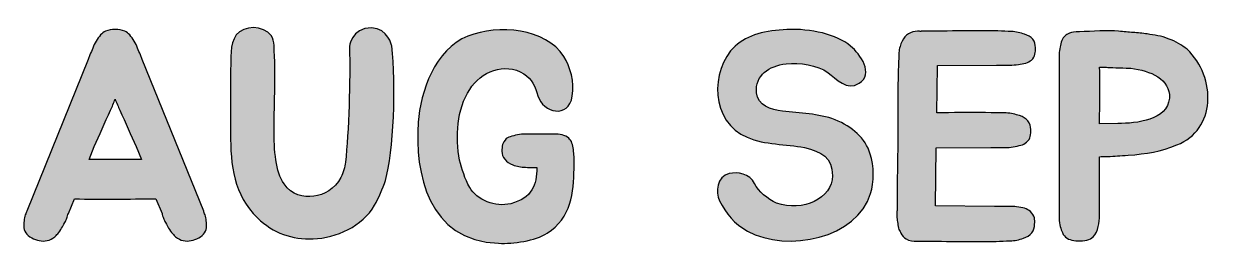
# Model space of a CAD drawing. Header units: millimetres. Extents: x 48 to 162, y 109 to 188.
# Drawn here: x 115.93 to 131.5, y 184.47 to 187.48 of the extents above; entities that cross this region are included whole.
import ezdxf

# ---------------------------------------------------------------- set-up
doc = ezdxf.new("R2010")
doc.units = ezdxf.units.MM
doc.header["$MEASUREMENT"] = 0
doc.layers.add('Layer 2', color=7, linetype='Continuous', lineweight=0)

# ---------------------------------------------------------------- blocks, each defined once
blk = doc.blocks.new('Block_53')
at = {"layer": 'Layer 2', "true_color": 0x000000, "transparency": 33554687}
h = blk.add_hatch(color=18, dxfattribs=at)
h.dxf.hatch_style = 2
edge = h.paths.add_edge_path()
edge.add_spline(control_points=[(127.054, 185.25), (126.887, 184.668), (125.963, 184.466), (125.436, 184.757), (125.269, 184.85), (125.152, 184.986), (125.071, 185.153), (125.013, 185.269), (125.036, 185.471), (125.199, 185.51), (125.307, 185.533), (125.467, 185.514), (125.529, 185.382), (125.583, 185.273), (125.7, 185.18), (125.82, 185.122), (126.161, 185.005), (126.553, 185.184), (126.553, 185.483), (126.553, 185.727), (126.406, 185.797), (126.185, 185.851), (125.94, 185.902), (125.669, 185.883), (125.432, 185.987), (124.958, 186.185), (124.935, 186.857), (125.276, 187.183), (125.443, 187.33), (125.676, 187.388), (125.956, 187.4), (126.266, 187.412), (126.608, 187.338), (126.79, 187.183), (126.922, 187.078), (127.101, 186.814), (126.903, 186.694), (126.74, 186.589), (126.604, 186.756), (126.495, 186.833), (126.355, 186.938), (126.123, 186.969), (125.944, 186.95), (125.719, 186.923), (125.537, 186.802), (125.556, 186.569), (125.568, 186.403), (125.746, 186.348), (125.897, 186.329), (126.126, 186.298), (126.367, 186.302), (126.588, 186.216), (126.813, 186.127), (126.984, 185.976), (127.05, 185.766), (127.101, 185.619), (127.101, 185.39), (127.054, 185.25)], knot_values=[0, 0, 0, 0, 1, 1, 1, 2, 2, 2, 3, 3, 3, 4, 4, 4, 5, 5, 5, 6, 6, 6, 7, 7, 7, 8, 8, 8, 9, 9, 9, 10, 10, 10, 11, 11, 11, 12, 12, 12, 13, 13, 13, 14, 14, 14, 15, 15, 15, 16, 16, 16, 17, 17, 17, 18, 18, 18, 19, 19, 19, 19], degree=3, periodic=0)
h = blk.add_hatch(color=18, dxfattribs=at)
h.dxf.hatch_style = 2
edge = h.paths.add_edge_path()
edge.add_spline(control_points=[(127.931, 186.919), (127.931, 186.919), (127.923, 186.309), (127.923, 186.309), (127.923, 186.309), (128.078, 186.309), (128.078, 186.309), (128.288, 186.313), (128.436, 186.313), (128.637, 186.309), (128.637, 186.309), (128.657, 186.309), (128.657, 186.309), (128.719, 186.309), (128.777, 186.306), (128.835, 186.306), (128.897, 186.302), (128.955, 186.286), (129.01, 186.271), (129.056, 186.255), (129.091, 186.232), (129.118, 186.201), (129.146, 186.166), (129.157, 186.127), (129.157, 186.088), (129.157, 186.061), (129.157, 186.026), (129.149, 185.999), (129.146, 185.972), (129.13, 185.945), (129.099, 185.921), (129.084, 185.902), (129.056, 185.89), (129.025, 185.883), (128.998, 185.875), (128.963, 185.867), (128.924, 185.863), (128.89, 185.855), (128.855, 185.851), (128.816, 185.851), (128.816, 185.851), (128.633, 185.851), (128.633, 185.851), (128.633, 185.851), (127.915, 185.848), (127.915, 185.848), (127.915, 185.848), (127.908, 185.087), (127.908, 185.087), (127.908, 185.087), (128.68, 185.079), (128.68, 185.079), (128.68, 185.079), (128.862, 185.079), (128.862, 185.079), (128.901, 185.079), (128.94, 185.079), (128.971, 185.075), (129.01, 185.067), (129.045, 185.064), (129.076, 185.056), (129.107, 185.044), (129.134, 185.029), (129.154, 185.013), (129.181, 184.986), (129.196, 184.963), (129.204, 184.932), (129.208, 184.908), (129.212, 184.877), (129.208, 184.846), (129.208, 184.803), (129.196, 184.769), (129.169, 184.734), (129.142, 184.703), (129.107, 184.676), (129.06, 184.664), (129.006, 184.641), (128.948, 184.629), (128.882, 184.629), (128.824, 184.625), (128.762, 184.625), (128.703, 184.621), (128.703, 184.621), (128.68, 184.621), (128.68, 184.621), (128.478, 184.617), (128.269, 184.617), (128.051, 184.621), (127.849, 184.625), (127.83, 184.625), (127.667, 184.625), (127.613, 184.621), (127.562, 184.629), (127.52, 184.656), (127.492, 184.672), (127.469, 184.695), (127.453, 184.73), (127.446, 184.738), (127.442, 184.749), (127.442, 184.753), (127.438, 184.761), (127.43, 184.769), (127.426, 184.776), (127.419, 184.803), (127.411, 184.831), (127.411, 184.858), (127.407, 184.881), (127.403, 184.908), (127.399, 184.935), (127.399, 184.935), (127.399, 184.998), (127.399, 184.998), (127.399, 185.017), (127.403, 185.04), (127.403, 185.06), (127.403, 185.06), (127.403, 185.362), (127.403, 185.362), (127.403, 185.362), (127.411, 185.921), (127.411, 185.921), (127.411, 185.921), (127.411, 186.438), (127.411, 186.438), (127.411, 186.624), (127.415, 186.752), (127.419, 186.923), (127.419, 186.923), (127.419, 186.942), (127.419, 186.942), (127.422, 186.996), (127.426, 187.047), (127.426, 187.097), (127.43, 187.152), (127.446, 187.202), (127.469, 187.249), (127.489, 187.287), (127.512, 187.322), (127.551, 187.342), (127.59, 187.365), (127.624, 187.377), (127.671, 187.377), (127.69, 187.377), (127.702, 187.377), (127.717, 187.373), (127.717, 187.373), (127.717, 187.377), (127.717, 187.377), (127.904, 187.377), (127.915, 187.377), (128.129, 187.381), (128.335, 187.384), (128.513, 187.384), (128.711, 187.381), (128.711, 187.381), (128.726, 187.381), (128.726, 187.381), (128.785, 187.377), (128.847, 187.377), (128.905, 187.373), (128.963, 187.373), (129.022, 187.357), (129.076, 187.338), (129.118, 187.326), (129.157, 187.303), (129.185, 187.272), (129.208, 187.237), (129.219, 187.202), (129.219, 187.163), (129.219, 187.132), (129.219, 187.101), (129.212, 187.078), (129.208, 187.047), (129.192, 187.024), (129.165, 186.996), (129.146, 186.985), (129.123, 186.969), (129.091, 186.958), (129.06, 186.95), (129.025, 186.946), (128.994, 186.942), (128.955, 186.934), (128.921, 186.934), (128.882, 186.934), (128.882, 186.934), (128.707, 186.934), (128.707, 186.934), (128.707, 186.934), (127.931, 186.93), (127.931, 186.93), (127.931, 186.93), (127.931, 186.919), (127.931, 186.919)], knot_values=[0, 0, 0, 0, 1, 1, 1, 2, 2, 2, 3, 3, 3, 4, 4, 4, 5, 5, 5, 6, 6, 6, 7, 7, 7, 8, 8, 8, 9, 9, 9, 10, 10, 10, 11, 11, 11, 12, 12, 12, 13, 13, 13, 14, 14, 14, 15, 15, 15, 16, 16, 16, 17, 17, 17, 18, 18, 18, 19, 19, 19, 20, 20, 20, 21, 21, 21, 22, 22, 22, 23, 23, 23, 24, 24, 24, 25, 25, 25, 26, 26, 26, 27, 27, 27, 28, 28, 28, 29, 29, 29, 30, 30, 30, 31, 31, 31, 32, 32, 32, 33, 33, 33, 34, 34, 34, 35, 35, 35, 36, 36, 36, 37, 37, 37, 38, 38, 38, 39, 39, 39, 40, 40, 40, 41, 41, 41, 42, 42, 42, 43, 43, 43, 44, 44, 44, 45, 45, 45, 46, 46, 46, 47, 47, 47, 48, 48, 48, 49, 49, 49, 50, 50, 50, 51, 51, 51, 52, 52, 52, 53, 53, 53, 54, 54, 54, 55, 55, 55, 56, 56, 56, 57, 57, 57, 58, 58, 58, 59, 59, 59, 60, 60, 60, 61, 61, 61, 62, 62, 62, 63, 63, 63, 64, 64, 64, 64], degree=3, periodic=0)
h = blk.add_hatch(color=18, dxfattribs=at)
h.dxf.hatch_style = 2
edge = h.paths.add_edge_path()
edge.add_spline(control_points=[(130.472, 186.892), (130.414, 186.896), (130.228, 186.899), (130.17, 186.903), (130.146, 186.907), (130.108, 186.907), (130.061, 186.907), (130.065, 186.748), (130.065, 186.608), (130.065, 186.438), (130.061, 186.344), (130.061, 186.251), (130.061, 186.162), (130.061, 186.162), (130.301, 186.166), (130.301, 186.166), (130.55, 186.17), (130.95, 186.208), (130.977, 186.5), (130.993, 186.752), (130.725, 186.861), (130.472, 186.892)], knot_values=[0, 0, 0, 0, 1, 1, 1, 2, 2, 2, 3, 3, 3, 4, 4, 4, 5, 5, 5, 6, 6, 6, 7, 7, 7, 7], degree=3, periodic=0)
edge = h.paths.add_edge_path()
edge.add_spline(control_points=[(131.481, 186.441), (131.462, 186.205), (131.334, 185.987), (131.074, 185.886), (130.868, 185.797), (130.674, 185.77), (130.434, 185.751), (130.325, 185.743), (130.263, 185.739), (130.166, 185.735), (130.146, 185.735), (130.08, 185.735), (130.061, 185.731), (130.061, 185.731), (130.061, 184.928), (130.061, 184.928), (130.046, 184.831), (130.042, 184.714), (129.941, 184.656), (129.886, 184.625), (129.789, 184.621), (129.723, 184.633), (129.653, 184.644), (129.603, 184.668), (129.572, 184.738), (129.553, 184.784), (129.529, 184.838), (129.529, 184.928), (129.529, 184.928), (129.529, 187.074), (129.529, 187.074), (129.529, 187.109), (129.537, 187.14), (129.541, 187.171), (129.549, 187.198), (129.556, 187.229), (129.564, 187.256), (129.576, 187.28), (129.588, 187.303), (129.607, 187.318), (129.63, 187.342), (129.681, 187.369), (129.789, 187.369), (129.789, 187.369), (129.797, 187.369), (129.797, 187.369), (129.956, 187.377), (130.181, 187.392), (130.309, 187.377), (130.379, 187.369), (130.441, 187.365), (130.5, 187.361), (130.562, 187.357), (130.624, 187.35), (130.686, 187.342), (130.736, 187.334), (130.779, 187.326), (130.825, 187.318), (130.868, 187.311), (130.919, 187.299), (130.962, 187.276), (131.012, 187.26), (131.058, 187.241), (131.097, 187.218), (131.136, 187.194), (131.175, 187.167), (131.21, 187.14), (131.404, 186.958), (131.501, 186.69), (131.481, 186.441)], knot_values=[0, 0, 0, 0, 1, 1, 1, 2, 2, 2, 3, 3, 3, 4, 4, 4, 5, 5, 5, 6, 6, 6, 7, 7, 7, 8, 8, 8, 9, 9, 9, 10, 10, 10, 11, 11, 11, 12, 12, 12, 13, 13, 13, 14, 14, 14, 15, 15, 15, 16, 16, 16, 17, 17, 17, 18, 18, 18, 19, 19, 19, 20, 20, 20, 21, 21, 21, 22, 22, 22, 23, 23, 23, 23], degree=3, periodic=0)
at = {"layer": 'Layer 2', "color": 18, "lineweight": 25, "true_color": 0x000000}
for points, knots in [([(127.054, 185.25), (126.887, 184.668), (125.963, 184.466), (125.436, 184.757), (125.269, 184.85), (125.152, 184.986), (125.071, 185.153), (125.013, 185.269), (125.036, 185.471), (125.199, 185.51), (125.307, 185.533), (125.467, 185.514), (125.529, 185.382), (125.583, 185.273), (125.7, 185.18), (125.82, 185.122), (126.161, 185.005), (126.553, 185.184), (126.553, 185.483), (126.553, 185.727), (126.406, 185.797), (126.185, 185.851), (125.94, 185.902), (125.669, 185.883), (125.432, 185.987), (124.958, 186.185), (124.935, 186.857), (125.276, 187.183), (125.443, 187.33), (125.676, 187.388), (125.956, 187.4), (126.266, 187.412), (126.608, 187.338), (126.79, 187.183), (126.922, 187.078), (127.101, 186.814), (126.903, 186.694), (126.74, 186.589), (126.604, 186.756), (126.495, 186.833), (126.355, 186.938), (126.123, 186.969), (125.944, 186.95), (125.719, 186.923), (125.537, 186.802), (125.556, 186.569), (125.568, 186.403), (125.746, 186.348), (125.897, 186.329), (126.126, 186.298), (126.367, 186.302), (126.588, 186.216), (126.813, 186.127), (126.984, 185.976), (127.05, 185.766), (127.101, 185.619), (127.101, 185.39), (127.054, 185.25)], [0, 0, 0, 0, 1, 1, 1, 2, 2, 2, 3, 3, 3, 4, 4, 4, 5, 5, 5, 6, 6, 6, 7, 7, 7, 8, 8, 8, 9, 9, 9, 10, 10, 10, 11, 11, 11, 12, 12, 12, 13, 13, 13, 14, 14, 14, 15, 15, 15, 16, 16, 16, 17, 17, 17, 18, 18, 18, 19, 19, 19, 19]), ([(127.931, 186.919), (127.931, 186.919), (127.923, 186.309), (127.923, 186.309), (127.923, 186.309), (128.078, 186.309), (128.078, 186.309), (128.288, 186.313), (128.436, 186.313), (128.637, 186.309), (128.637, 186.309), (128.657, 186.309), (128.657, 186.309), (128.719, 186.309), (128.777, 186.306), (128.835, 186.306), (128.897, 186.302), (128.955, 186.286), (129.01, 186.271), (129.056, 186.255), (129.091, 186.232), (129.118, 186.201), (129.146, 186.166), (129.157, 186.127), (129.157, 186.088), (129.157, 186.061), (129.157, 186.026), (129.149, 185.999), (129.146, 185.972), (129.13, 185.945), (129.099, 185.921), (129.084, 185.902), (129.056, 185.89), (129.025, 185.883), (128.998, 185.875), (128.963, 185.867), (128.924, 185.863), (128.89, 185.855), (128.855, 185.851), (128.816, 185.851), (128.816, 185.851), (128.633, 185.851), (128.633, 185.851), (128.633, 185.851), (127.915, 185.848), (127.915, 185.848), (127.915, 185.848), (127.908, 185.087), (127.908, 185.087), (127.908, 185.087), (128.68, 185.079), (128.68, 185.079), (128.68, 185.079), (128.862, 185.079), (128.862, 185.079), (128.901, 185.079), (128.94, 185.079), (128.971, 185.075), (129.01, 185.067), (129.045, 185.064), (129.076, 185.056), (129.107, 185.044), (129.134, 185.029), (129.154, 185.013), (129.181, 184.986), (129.196, 184.963), (129.204, 184.932), (129.208, 184.908), (129.212, 184.877), (129.208, 184.846), (129.208, 184.803), (129.196, 184.769), (129.169, 184.734), (129.142, 184.703), (129.107, 184.676), (129.06, 184.664), (129.006, 184.641), (128.948, 184.629), (128.882, 184.629), (128.824, 184.625), (128.762, 184.625), (128.703, 184.621), (128.703, 184.621), (128.68, 184.621), (128.68, 184.621), (128.478, 184.617), (128.269, 184.617), (128.051, 184.621), (127.849, 184.625), (127.83, 184.625), (127.667, 184.625), (127.613, 184.621), (127.562, 184.629), (127.52, 184.656), (127.492, 184.672), (127.469, 184.695), (127.453, 184.73), (127.446, 184.738), (127.442, 184.749), (127.442, 184.753), (127.438, 184.761), (127.43, 184.769), (127.426, 184.776), (127.419, 184.803), (127.411, 184.831), (127.411, 184.858), (127.407, 184.881), (127.403, 184.908), (127.399, 184.935), (127.399, 184.935), (127.399, 184.998), (127.399, 184.998), (127.399, 185.017), (127.403, 185.04), (127.403, 185.06), (127.403, 185.06), (127.403, 185.362), (127.403, 185.362), (127.403, 185.362), (127.411, 185.921), (127.411, 185.921), (127.411, 185.921), (127.411, 186.438), (127.411, 186.438), (127.411, 186.624), (127.415, 186.752), (127.419, 186.923), (127.419, 186.923), (127.419, 186.942), (127.419, 186.942), (127.422, 186.996), (127.426, 187.047), (127.426, 187.097), (127.43, 187.152), (127.446, 187.202), (127.469, 187.249), (127.489, 187.287), (127.512, 187.322), (127.551, 187.342), (127.59, 187.365), (127.624, 187.377), (127.671, 187.377), (127.69, 187.377), (127.702, 187.377), (127.717, 187.373), (127.717, 187.373), (127.717, 187.377), (127.717, 187.377), (127.904, 187.377), (127.915, 187.377), (128.129, 187.381), (128.335, 187.384), (128.513, 187.384), (128.711, 187.381), (128.711, 187.381), (128.726, 187.381), (128.726, 187.381), (128.785, 187.377), (128.847, 187.377), (128.905, 187.373), (128.963, 187.373), (129.022, 187.357), (129.076, 187.338), (129.118, 187.326), (129.157, 187.303), (129.185, 187.272), (129.208, 187.237), (129.219, 187.202), (129.219, 187.163), (129.219, 187.132), (129.219, 187.101), (129.212, 187.078), (129.208, 187.047), (129.192, 187.024), (129.165, 186.996), (129.146, 186.985), (129.123, 186.969), (129.091, 186.958), (129.06, 186.95), (129.025, 186.946), (128.994, 186.942), (128.955, 186.934), (128.921, 186.934), (128.882, 186.934), (128.882, 186.934), (128.707, 186.934), (128.707, 186.934), (128.707, 186.934), (127.931, 186.93), (127.931, 186.93), (127.931, 186.93), (127.931, 186.919), (127.931, 186.919)], [0, 0, 0, 0, 1, 1, 1, 2, 2, 2, 3, 3, 3, 4, 4, 4, 5, 5, 5, 6, 6, 6, 7, 7, 7, 8, 8, 8, 9, 9, 9, 10, 10, 10, 11, 11, 11, 12, 12, 12, 13, 13, 13, 14, 14, 14, 15, 15, 15, 16, 16, 16, 17, 17, 17, 18, 18, 18, 19, 19, 19, 20, 20, 20, 21, 21, 21, 22, 22, 22, 23, 23, 23, 24, 24, 24, 25, 25, 25, 26, 26, 26, 27, 27, 27, 28, 28, 28, 29, 29, 29, 30, 30, 30, 31, 31, 31, 32, 32, 32, 33, 33, 33, 34, 34, 34, 35, 35, 35, 36, 36, 36, 37, 37, 37, 38, 38, 38, 39, 39, 39, 40, 40, 40, 41, 41, 41, 42, 42, 42, 43, 43, 43, 44, 44, 44, 45, 45, 45, 46, 46, 46, 47, 47, 47, 48, 48, 48, 49, 49, 49, 50, 50, 50, 51, 51, 51, 52, 52, 52, 53, 53, 53, 54, 54, 54, 55, 55, 55, 56, 56, 56, 57, 57, 57, 58, 58, 58, 59, 59, 59, 60, 60, 60, 61, 61, 61, 62, 62, 62, 63, 63, 63, 64, 64, 64, 64]), ([(131.481, 186.441), (131.462, 186.205), (131.334, 185.987), (131.074, 185.886), (130.868, 185.797), (130.674, 185.77), (130.434, 185.751), (130.325, 185.743), (130.263, 185.739), (130.166, 185.735), (130.146, 185.735), (130.08, 185.735), (130.061, 185.731), (130.061, 185.731), (130.061, 184.928), (130.061, 184.928), (130.046, 184.831), (130.042, 184.714), (129.941, 184.656), (129.886, 184.625), (129.789, 184.621), (129.723, 184.633), (129.653, 184.644), (129.603, 184.668), (129.572, 184.738), (129.553, 184.784), (129.529, 184.838), (129.529, 184.928), (129.529, 184.928), (129.529, 187.074), (129.529, 187.074), (129.529, 187.109), (129.537, 187.14), (129.541, 187.171), (129.549, 187.198), (129.556, 187.229), (129.564, 187.256), (129.576, 187.28), (129.588, 187.303), (129.607, 187.318), (129.63, 187.342), (129.681, 187.369), (129.789, 187.369), (129.789, 187.369), (129.797, 187.369), (129.797, 187.369), (129.956, 187.377), (130.181, 187.392), (130.309, 187.377), (130.379, 187.369), (130.441, 187.365), (130.5, 187.361), (130.562, 187.357), (130.624, 187.35), (130.686, 187.342), (130.736, 187.334), (130.779, 187.326), (130.825, 187.318), (130.868, 187.311), (130.919, 187.299), (130.962, 187.276), (131.012, 187.26), (131.058, 187.241), (131.097, 187.218), (131.136, 187.194), (131.175, 187.167), (131.21, 187.14), (131.404, 186.958), (131.501, 186.69), (131.481, 186.441)], [0, 0, 0, 0, 1, 1, 1, 2, 2, 2, 3, 3, 3, 4, 4, 4, 5, 5, 5, 6, 6, 6, 7, 7, 7, 8, 8, 8, 9, 9, 9, 10, 10, 10, 11, 11, 11, 12, 12, 12, 13, 13, 13, 14, 14, 14, 15, 15, 15, 16, 16, 16, 17, 17, 17, 18, 18, 18, 19, 19, 19, 20, 20, 20, 21, 21, 21, 22, 22, 22, 23, 23, 23, 23]), ([(130.472, 186.892), (130.414, 186.896), (130.228, 186.899), (130.17, 186.903), (130.146, 186.907), (130.108, 186.907), (130.061, 186.907), (130.065, 186.748), (130.065, 186.608), (130.065, 186.438), (130.061, 186.344), (130.061, 186.251), (130.061, 186.162), (130.061, 186.162), (130.301, 186.166), (130.301, 186.166), (130.55, 186.17), (130.95, 186.208), (130.977, 186.5), (130.993, 186.752), (130.725, 186.861), (130.472, 186.892)], [0, 0, 0, 0, 1, 1, 1, 2, 2, 2, 3, 3, 3, 4, 4, 4, 5, 5, 5, 6, 6, 6, 7, 7, 7, 7])]:
    blk.add_open_spline(points, degree=3, knots=knots, dxfattribs=at)
blk = doc.blocks.new('Block_54')
at = {"layer": 'Layer 2', "true_color": 0x000000, "transparency": 33554687}
h = blk.add_hatch(color=18, dxfattribs=at)
h.dxf.hatch_style = 2
edge = h.paths.add_edge_path()
edge.add_spline(control_points=[(120.684, 185.422), (120.649, 185.314), (120.595, 185.189), (120.541, 185.096), (120.378, 184.817), (120.044, 184.669), (119.733, 184.654), (119.462, 184.642), (119.209, 184.731), (119.004, 184.929), (118.693, 185.232), (118.647, 185.616), (118.651, 186.043), (118.651, 186.245), (118.643, 186.668), (118.651, 186.878), (118.654, 187.014), (118.639, 187.204), (118.724, 187.328), (118.821, 187.46), (119.081, 187.456), (119.182, 187.32), (119.209, 187.281), (119.217, 187.239), (119.221, 187.188), (119.244, 186.843), (119.221, 186.272), (119.221, 186.109), (119.221, 185.803), (119.24, 185.539), (119.353, 185.376), (119.454, 185.228), (119.605, 185.197), (119.745, 185.213), (119.873, 185.228), (120.021, 185.306), (120.098, 185.461), (120.129, 185.519), (120.153, 185.597), (120.16, 185.659), (120.199, 186.055), (120.226, 186.746), (120.211, 187.165), (120.211, 187.165), (120.23, 187.425), (120.502, 187.421), (120.719, 187.417), (120.766, 187.184), (120.766, 187.184), (120.824, 186.687), (120.793, 185.787), (120.684, 185.422)], knot_values=[0, 0, 0, 0, 1, 1, 1, 2, 2, 2, 3, 3, 3, 4, 4, 4, 5, 5, 5, 6, 6, 6, 7, 7, 7, 8, 8, 8, 9, 9, 9, 10, 10, 10, 11, 11, 11, 12, 12, 12, 13, 13, 13, 14, 14, 14, 15, 15, 15, 16, 16, 16, 17, 17, 17, 17], degree=3, periodic=0)
h = blk.add_hatch(color=18, dxfattribs=at)
h.dxf.hatch_style = 2
edge = h.paths.add_edge_path()
edge.add_spline(control_points=[(122.807, 184.728), (122.648, 184.627), (122.364, 184.588), (122.17, 184.596), (121.239, 184.627), (121.068, 185.523), (121.114, 186.183), (121.145, 186.579), (121.328, 187.142), (121.767, 187.312), (122.166, 187.475), (122.787, 187.413), (123.028, 187.048), (123.11, 186.917), (123.168, 186.703), (123.137, 186.528), (123.09, 186.222), (122.752, 186.311), (122.686, 186.528), (122.651, 186.649), (122.609, 186.753), (122.5, 186.819), (122.248, 186.975), (121.937, 186.847), (121.79, 186.614), (121.619, 186.358), (121.6, 185.985), (121.658, 185.686), (121.685, 185.566), (121.728, 185.445), (121.79, 185.329), (121.883, 185.166), (122.131, 185.065), (122.329, 185.116), (122.609, 185.186), (122.671, 185.368), (122.671, 185.585), (122.671, 185.585), (122.671, 185.589), (122.671, 185.589), (122.605, 185.589), (122.547, 185.593), (122.524, 185.593), (122.465, 185.593), (122.407, 185.605), (122.356, 185.624), (122.31, 185.64), (122.275, 185.663), (122.252, 185.698), (122.224, 185.729), (122.213, 185.764), (122.213, 185.803), (122.213, 185.834), (122.217, 185.861), (122.221, 185.892), (122.228, 185.915), (122.248, 185.942), (122.271, 185.969), (122.286, 185.981), (122.314, 185.993), (122.345, 186), (122.376, 186.008), (122.407, 186.02), (122.446, 186.024), (122.477, 186.028), (122.516, 186.028), (122.55, 186.028), (122.55, 186.028), (122.904, 186.028), (122.904, 186.028), (122.962, 186.032), (123.047, 186.012), (123.09, 185.977), (123.105, 185.958), (123.125, 185.938), (123.133, 185.911), (123.141, 185.888), (123.148, 185.857), (123.152, 185.826), (123.156, 185.795), (123.16, 185.76), (123.16, 185.733), (123.16, 185.733), (123.16, 185.574), (123.16, 185.574), (123.156, 185.267), (123.125, 184.929), (122.807, 184.728)], knot_values=[0, 0, 0, 0, 1, 1, 1, 2, 2, 2, 3, 3, 3, 4, 4, 4, 5, 5, 5, 6, 6, 6, 7, 7, 7, 8, 8, 8, 9, 9, 9, 10, 10, 10, 11, 11, 11, 12, 12, 12, 13, 13, 13, 14, 14, 14, 15, 15, 15, 16, 16, 16, 17, 17, 17, 18, 18, 18, 19, 19, 19, 20, 20, 20, 21, 21, 21, 22, 22, 22, 23, 23, 23, 24, 24, 24, 25, 25, 25, 26, 26, 26, 27, 27, 27, 28, 28, 28, 29, 29, 29, 29], degree=3, periodic=0)
h = blk.add_hatch(color=18, dxfattribs=at)
h.dxf.hatch_style = 2
edge = h.paths.add_edge_path()
edge.add_spline(control_points=[(117.409, 185.865), (117.343, 186.012), (117.273, 186.175), (117.195, 186.342), (117.176, 186.389), (117.153, 186.439), (117.133, 186.486), (117.118, 186.439), (117.094, 186.389), (117.075, 186.342), (116.997, 186.175), (116.928, 186.012), (116.861, 185.865), (116.861, 185.865), (116.792, 185.694), (116.792, 185.694), (116.792, 185.694), (117.479, 185.694), (117.479, 185.694), (117.479, 185.694), (117.409, 185.865), (117.409, 185.865)], knot_values=[0, 0, 0, 0, 1, 1, 1, 2, 2, 2, 3, 3, 3, 4, 4, 4, 5, 5, 5, 6, 6, 6, 7, 7, 7, 7], degree=3, periodic=0)
edge = h.paths.add_edge_path()
edge.add_spline(control_points=[(118.336, 184.821), (118.336, 184.79), (118.329, 184.763), (118.309, 184.735), (118.294, 184.712), (118.266, 184.685), (118.232, 184.669), (118.165, 184.631), (118.1, 184.619), (118.026, 184.631), (117.995, 184.638), (117.96, 184.654), (117.929, 184.681), (117.921, 184.689), (117.913, 184.693), (117.909, 184.7), (117.906, 184.704), (117.898, 184.716), (117.89, 184.72), (117.867, 184.743), (117.851, 184.77), (117.836, 184.794), (117.824, 184.817), (117.812, 184.84), (117.797, 184.867), (117.785, 184.887), (117.774, 184.906), (117.77, 184.925), (117.762, 184.945), (117.754, 184.968), (117.75, 184.988), (117.75, 184.988), (117.669, 185.178), (117.669, 185.178), (117.316, 185.178), (116.955, 185.174), (116.601, 185.178), (116.601, 185.178), (116.52, 184.988), (116.52, 184.988), (116.512, 184.968), (116.508, 184.945), (116.5, 184.925), (116.493, 184.906), (116.485, 184.887), (116.474, 184.867), (116.458, 184.84), (116.446, 184.817), (116.431, 184.794), (116.419, 184.77), (116.404, 184.743), (116.38, 184.72), (116.373, 184.716), (116.365, 184.704), (116.361, 184.7), (116.357, 184.693), (116.349, 184.689), (116.342, 184.681), (116.31, 184.654), (116.275, 184.638), (116.244, 184.631), (116.171, 184.619), (116.105, 184.631), (116.039, 184.669), (116.004, 184.685), (115.977, 184.712), (115.961, 184.735), (115.942, 184.763), (115.934, 184.79), (115.934, 184.821), (115.934, 184.856), (115.938, 184.883), (115.942, 184.914), (115.945, 184.937), (115.953, 184.964), (115.961, 184.984), (115.969, 185.007), (115.973, 185.015), (115.973, 185.019), (115.973, 185.019), (116.78, 187.006), (116.78, 187.006), (116.78, 187.006), (116.803, 187.068), (116.803, 187.068), (116.815, 187.099), (116.83, 187.122), (116.842, 187.157), (116.854, 187.188), (116.865, 187.215), (116.885, 187.246), (116.9, 187.277), (116.924, 187.305), (116.943, 187.328), (116.962, 187.351), (116.986, 187.367), (117.009, 187.378), (117.083, 187.406), (117.187, 187.406), (117.261, 187.378), (117.285, 187.367), (117.308, 187.351), (117.327, 187.328), (117.347, 187.305), (117.366, 187.277), (117.385, 187.246), (117.405, 187.215), (117.416, 187.188), (117.428, 187.157), (117.44, 187.122), (117.455, 187.099), (117.467, 187.068), (117.467, 187.068), (117.49, 187.006), (117.49, 187.006), (117.49, 187.006), (118.297, 185.019), (118.297, 185.019), (118.297, 185.015), (118.302, 185.007), (118.309, 184.984), (118.317, 184.964), (118.325, 184.937), (118.329, 184.914), (118.333, 184.883), (118.336, 184.856), (118.336, 184.821)], knot_values=[0, 0, 0, 0, 1, 1, 1, 2, 2, 2, 3, 3, 3, 4, 4, 4, 5, 5, 5, 6, 6, 6, 7, 7, 7, 8, 8, 8, 9, 9, 9, 10, 10, 10, 11, 11, 11, 12, 12, 12, 13, 13, 13, 14, 14, 14, 15, 15, 15, 16, 16, 16, 17, 17, 17, 18, 18, 18, 19, 19, 19, 20, 20, 20, 21, 21, 21, 22, 22, 22, 23, 23, 23, 24, 24, 24, 25, 25, 25, 26, 26, 26, 27, 27, 27, 28, 28, 28, 29, 29, 29, 30, 30, 30, 31, 31, 31, 32, 32, 32, 33, 33, 33, 34, 34, 34, 35, 35, 35, 36, 36, 36, 37, 37, 37, 38, 38, 38, 39, 39, 39, 40, 40, 40, 41, 41, 41, 42, 42, 42, 42], degree=3, periodic=0)
at = {"layer": 'Layer 2', "color": 18, "lineweight": 25, "true_color": 0x000000}
for points, knots in [([(120.684, 185.422), (120.649, 185.314), (120.595, 185.189), (120.541, 185.096), (120.378, 184.817), (120.044, 184.669), (119.733, 184.654), (119.462, 184.642), (119.209, 184.731), (119.004, 184.929), (118.693, 185.232), (118.647, 185.616), (118.651, 186.043), (118.651, 186.245), (118.643, 186.668), (118.651, 186.878), (118.654, 187.014), (118.639, 187.204), (118.724, 187.328), (118.821, 187.46), (119.081, 187.456), (119.182, 187.32), (119.209, 187.281), (119.217, 187.239), (119.221, 187.188), (119.244, 186.843), (119.221, 186.272), (119.221, 186.109), (119.221, 185.803), (119.24, 185.539), (119.353, 185.376), (119.454, 185.228), (119.605, 185.197), (119.745, 185.213), (119.873, 185.228), (120.021, 185.306), (120.098, 185.461), (120.129, 185.519), (120.153, 185.597), (120.16, 185.659), (120.199, 186.055), (120.226, 186.746), (120.211, 187.165), (120.211, 187.165), (120.23, 187.425), (120.502, 187.421), (120.719, 187.417), (120.766, 187.184), (120.766, 187.184), (120.824, 186.687), (120.793, 185.787), (120.684, 185.422)], [0, 0, 0, 0, 1, 1, 1, 2, 2, 2, 3, 3, 3, 4, 4, 4, 5, 5, 5, 6, 6, 6, 7, 7, 7, 8, 8, 8, 9, 9, 9, 10, 10, 10, 11, 11, 11, 12, 12, 12, 13, 13, 13, 14, 14, 14, 15, 15, 15, 16, 16, 16, 17, 17, 17, 17]), ([(122.807, 184.728), (122.648, 184.627), (122.364, 184.588), (122.17, 184.596), (121.239, 184.627), (121.068, 185.523), (121.114, 186.183), (121.145, 186.579), (121.328, 187.142), (121.767, 187.312), (122.166, 187.475), (122.787, 187.413), (123.028, 187.048), (123.11, 186.917), (123.168, 186.703), (123.137, 186.528), (123.09, 186.222), (122.752, 186.311), (122.686, 186.528), (122.651, 186.649), (122.609, 186.753), (122.5, 186.819), (122.248, 186.975), (121.937, 186.847), (121.79, 186.614), (121.619, 186.358), (121.6, 185.985), (121.658, 185.686), (121.685, 185.566), (121.728, 185.445), (121.79, 185.329), (121.883, 185.166), (122.131, 185.065), (122.329, 185.116), (122.609, 185.186), (122.671, 185.368), (122.671, 185.585), (122.671, 185.585), (122.671, 185.589), (122.671, 185.589), (122.605, 185.589), (122.547, 185.593), (122.524, 185.593), (122.465, 185.593), (122.407, 185.605), (122.356, 185.624), (122.31, 185.64), (122.275, 185.663), (122.252, 185.698), (122.224, 185.729), (122.213, 185.764), (122.213, 185.803), (122.213, 185.834), (122.217, 185.861), (122.221, 185.892), (122.228, 185.915), (122.248, 185.942), (122.271, 185.969), (122.286, 185.981), (122.314, 185.993), (122.345, 186), (122.376, 186.008), (122.407, 186.02), (122.446, 186.024), (122.477, 186.028), (122.516, 186.028), (122.55, 186.028), (122.55, 186.028), (122.904, 186.028), (122.904, 186.028), (122.962, 186.032), (123.047, 186.012), (123.09, 185.977), (123.105, 185.958), (123.125, 185.938), (123.133, 185.911), (123.141, 185.888), (123.148, 185.857), (123.152, 185.826), (123.156, 185.795), (123.16, 185.76), (123.16, 185.733), (123.16, 185.733), (123.16, 185.574), (123.16, 185.574), (123.156, 185.267), (123.125, 184.929), (122.807, 184.728)], [0, 0, 0, 0, 1, 1, 1, 2, 2, 2, 3, 3, 3, 4, 4, 4, 5, 5, 5, 6, 6, 6, 7, 7, 7, 8, 8, 8, 9, 9, 9, 10, 10, 10, 11, 11, 11, 12, 12, 12, 13, 13, 13, 14, 14, 14, 15, 15, 15, 16, 16, 16, 17, 17, 17, 18, 18, 18, 19, 19, 19, 20, 20, 20, 21, 21, 21, 22, 22, 22, 23, 23, 23, 24, 24, 24, 25, 25, 25, 26, 26, 26, 27, 27, 27, 28, 28, 28, 29, 29, 29, 29]), ([(118.336, 184.821), (118.336, 184.79), (118.329, 184.763), (118.309, 184.735), (118.294, 184.712), (118.266, 184.685), (118.232, 184.669), (118.165, 184.631), (118.1, 184.619), (118.026, 184.631), (117.995, 184.638), (117.96, 184.654), (117.929, 184.681), (117.921, 184.689), (117.913, 184.693), (117.909, 184.7), (117.906, 184.704), (117.898, 184.716), (117.89, 184.72), (117.867, 184.743), (117.851, 184.77), (117.836, 184.794), (117.824, 184.817), (117.812, 184.84), (117.797, 184.867), (117.785, 184.887), (117.774, 184.906), (117.77, 184.925), (117.762, 184.945), (117.754, 184.968), (117.75, 184.988), (117.75, 184.988), (117.669, 185.178), (117.669, 185.178), (117.316, 185.178), (116.955, 185.174), (116.601, 185.178), (116.601, 185.178), (116.52, 184.988), (116.52, 184.988), (116.512, 184.968), (116.508, 184.945), (116.5, 184.925), (116.493, 184.906), (116.485, 184.887), (116.474, 184.867), (116.458, 184.84), (116.446, 184.817), (116.431, 184.794), (116.419, 184.77), (116.404, 184.743), (116.38, 184.72), (116.373, 184.716), (116.365, 184.704), (116.361, 184.7), (116.357, 184.693), (116.349, 184.689), (116.342, 184.681), (116.31, 184.654), (116.275, 184.638), (116.244, 184.631), (116.171, 184.619), (116.105, 184.631), (116.039, 184.669), (116.004, 184.685), (115.977, 184.712), (115.961, 184.735), (115.942, 184.763), (115.934, 184.79), (115.934, 184.821), (115.934, 184.856), (115.938, 184.883), (115.942, 184.914), (115.945, 184.937), (115.953, 184.964), (115.961, 184.984), (115.969, 185.007), (115.973, 185.015), (115.973, 185.019), (115.973, 185.019), (116.78, 187.006), (116.78, 187.006), (116.78, 187.006), (116.803, 187.068), (116.803, 187.068), (116.815, 187.099), (116.83, 187.122), (116.842, 187.157), (116.854, 187.188), (116.865, 187.215), (116.885, 187.246), (116.9, 187.277), (116.924, 187.305), (116.943, 187.328), (116.962, 187.351), (116.986, 187.367), (117.009, 187.378), (117.083, 187.406), (117.187, 187.406), (117.261, 187.378), (117.285, 187.367), (117.308, 187.351), (117.327, 187.328), (117.347, 187.305), (117.366, 187.277), (117.385, 187.246), (117.405, 187.215), (117.416, 187.188), (117.428, 187.157), (117.44, 187.122), (117.455, 187.099), (117.467, 187.068), (117.467, 187.068), (117.49, 187.006), (117.49, 187.006), (117.49, 187.006), (118.297, 185.019), (118.297, 185.019), (118.297, 185.015), (118.302, 185.007), (118.309, 184.984), (118.317, 184.964), (118.325, 184.937), (118.329, 184.914), (118.333, 184.883), (118.336, 184.856), (118.336, 184.821)], [0, 0, 0, 0, 1, 1, 1, 2, 2, 2, 3, 3, 3, 4, 4, 4, 5, 5, 5, 6, 6, 6, 7, 7, 7, 8, 8, 8, 9, 9, 9, 10, 10, 10, 11, 11, 11, 12, 12, 12, 13, 13, 13, 14, 14, 14, 15, 15, 15, 16, 16, 16, 17, 17, 17, 18, 18, 18, 19, 19, 19, 20, 20, 20, 21, 21, 21, 22, 22, 22, 23, 23, 23, 24, 24, 24, 25, 25, 25, 26, 26, 26, 27, 27, 27, 28, 28, 28, 29, 29, 29, 30, 30, 30, 31, 31, 31, 32, 32, 32, 33, 33, 33, 34, 34, 34, 35, 35, 35, 36, 36, 36, 37, 37, 37, 38, 38, 38, 39, 39, 39, 40, 40, 40, 41, 41, 41, 42, 42, 42, 42]), ([(117.409, 185.865), (117.343, 186.012), (117.273, 186.175), (117.195, 186.342), (117.176, 186.389), (117.153, 186.439), (117.133, 186.486), (117.118, 186.439), (117.094, 186.389), (117.075, 186.342), (116.997, 186.175), (116.928, 186.012), (116.861, 185.865), (116.861, 185.865), (116.792, 185.694), (116.792, 185.694), (116.792, 185.694), (117.479, 185.694), (117.479, 185.694), (117.479, 185.694), (117.409, 185.865), (117.409, 185.865)], [0, 0, 0, 0, 1, 1, 1, 2, 2, 2, 3, 3, 3, 4, 4, 4, 5, 5, 5, 6, 6, 6, 7, 7, 7, 7])]:
    blk.add_open_spline(points, degree=3, knots=knots, dxfattribs=at)

msp = doc.modelspace()

# ---------------------------------------------------------------- block references
at = {"layer": 'Layer 2'}
for name in ['Block_54', 'Block_53']:
    msp.add_blockref(name, (0, 0), dxfattribs=at)

doc.saveas('drawing.dxf')
